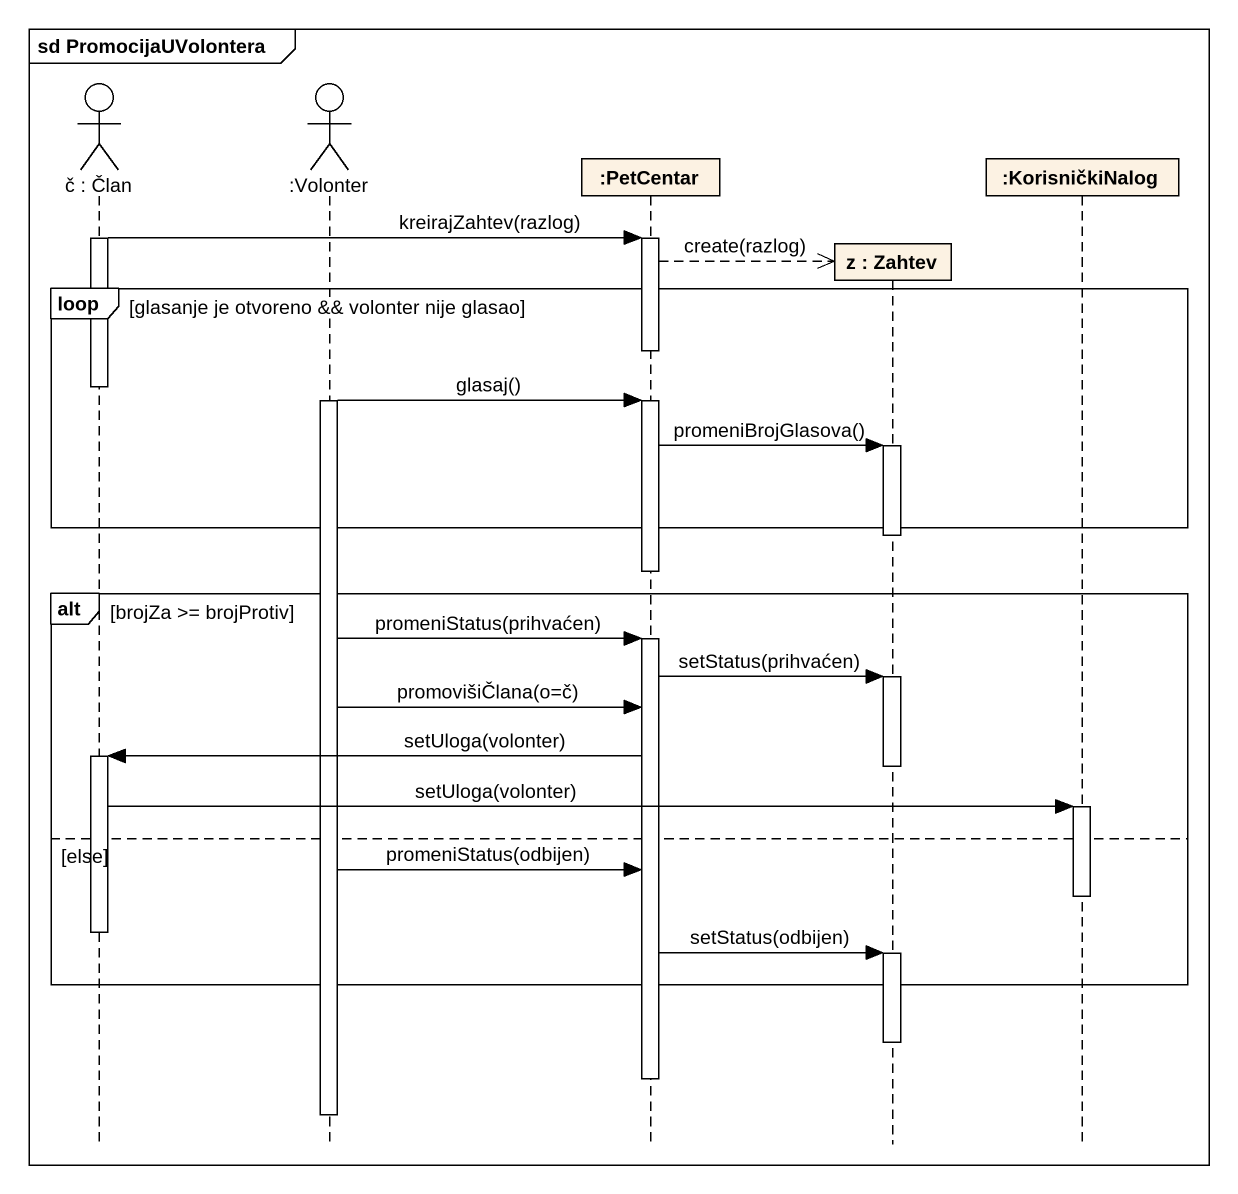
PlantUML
@startuml
mainframe sd PromocijaUVolontera
hide footbox
actor "č : Član" as č
actor ":Volonter" as Volonter
participant ":PetCentar" as PetCentar
participant "z : Zahtev" as z
participant ":KorisničkiNalog" as KorisničkiNalog

activate č
č -> PetCentar : kreirajZahtev(razlog)
activate PetCentar
PetCentar -->> z ** : create(razlog)
loop glasanje je otvoreno && volonter nije glasao
  deactivate PetCentar
  deactivate č
  activate Volonter
  Volonter -> PetCentar : glasaj()
  activate PetCentar
  PetCentar -> z : promeniBrojGlasova()
  activate z
end
deactivate z
deactivate PetCentar
alt brojZa >= brojProtiv
  Volonter -> PetCentar : promeniStatus(prihvaćen)
  activate PetCentar
  PetCentar -> z : setStatus(prihvaćen)
  activate z
  Volonter -> PetCentar : promovišiČlana(o=č)
  PetCentar -> č : setUloga(volonter)
  activate č
  deactivate z
  č -> KorisničkiNalog : setUloga(volonter)
  activate KorisničkiNalog
else else
  Volonter -> PetCentar : promeniStatus(odbijen)
  deactivate KorisničkiNalog
  deactivate č
  PetCentar -> z : setStatus(odbijen)
  activate z
end
deactivate z
deactivate PetCentar
deactivate Volonter
@enduml
